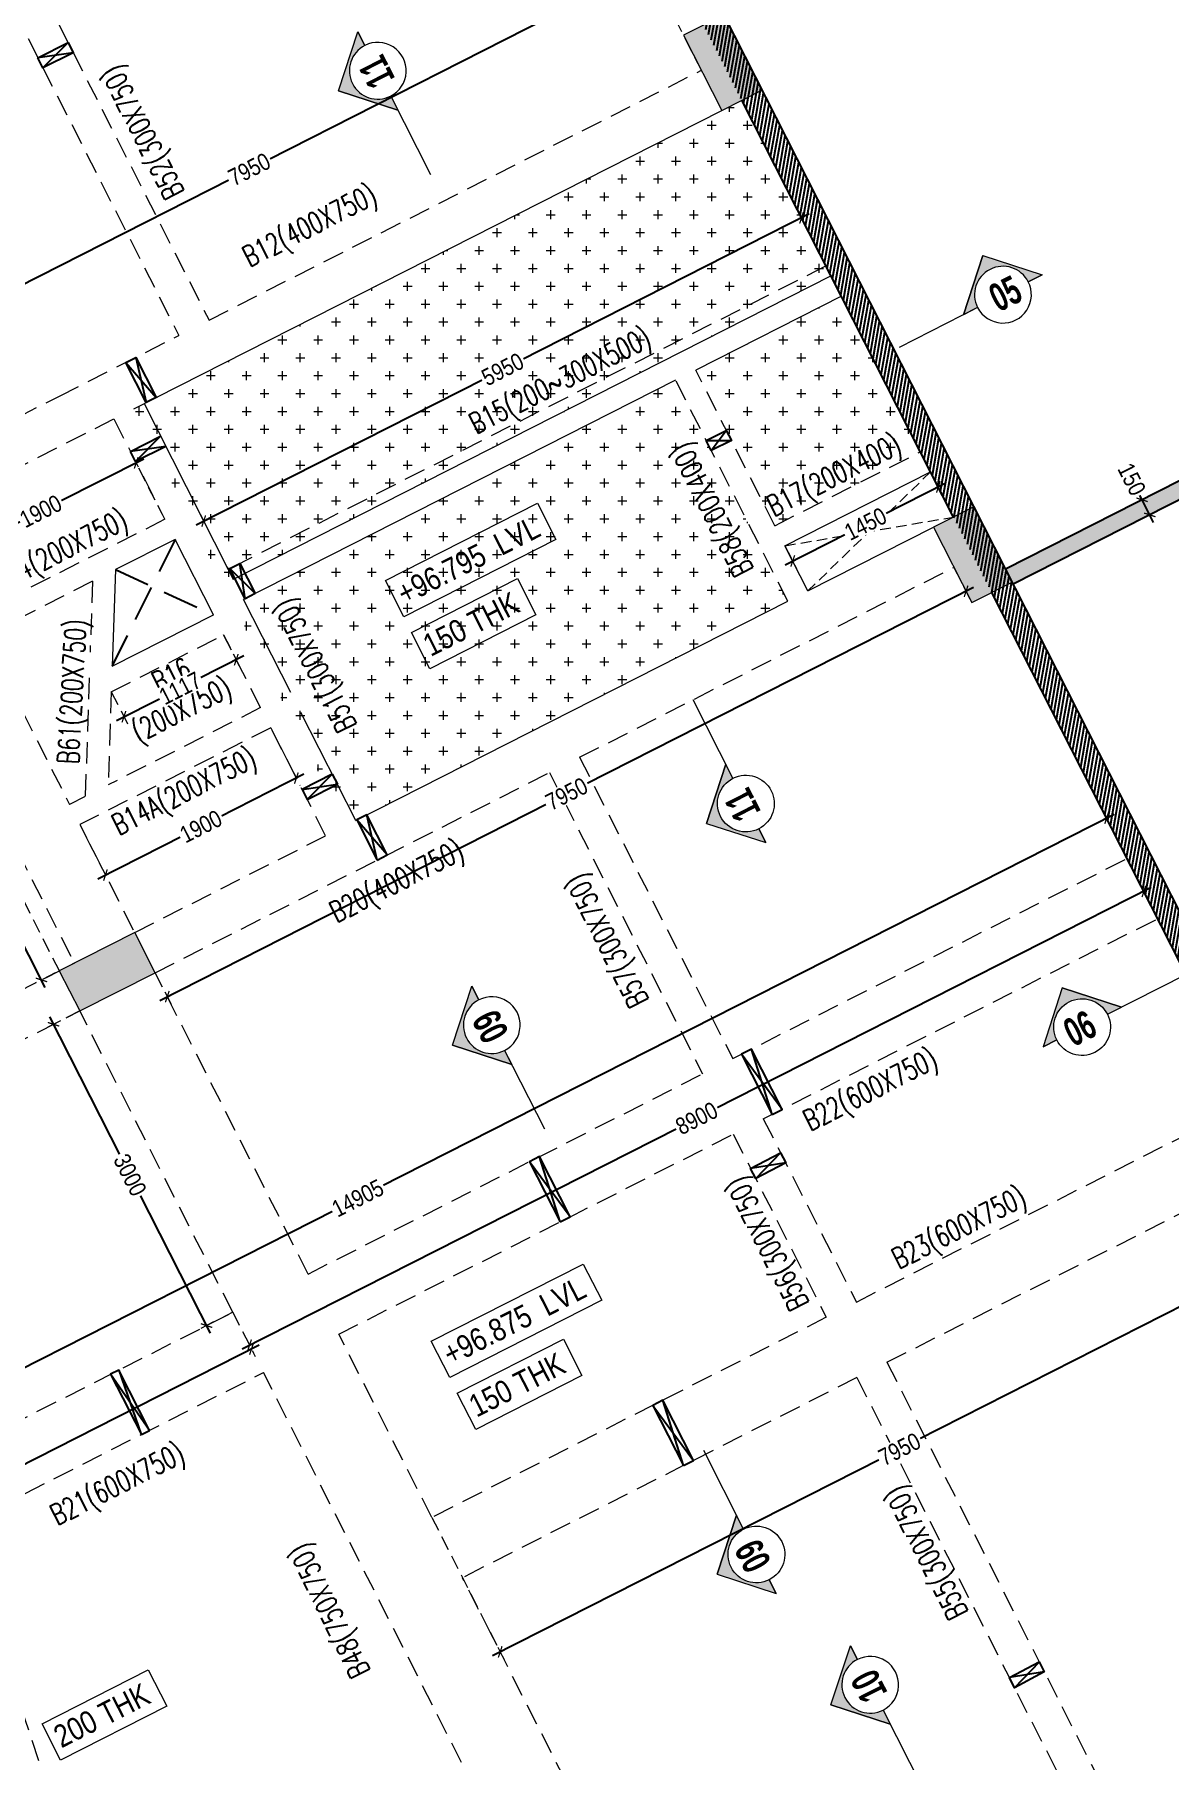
# Model space of a CAD drawing. Header units: millimetres. Extents: x 389 to 31304, y 212 to 40670.
# Drawn here: x 14844 to 24915, y 9206 to 24531 of the extents above; entities that cross this region are included whole.
import ezdxf

# ---------------------------------------------------------------- set-up
doc = ezdxf.new("R2010")
doc.units = ezdxf.units.MM
doc.linetypes.add('CONTINOUS', pattern=[0])
doc.linetypes.add('HIDDEN', pattern=[9.525, 6.35, -3.175])
for name, color, linetype, lineweight in [('Elevation-1', 41, 'Continuous', 20), ('G-ANNO-SYMB', 111, 'Continuous', 9), ('PL-CUT OUT', 1, 'Continuous', 25), ('S - SLAB TXT', 2, 'Continuous', 13), ('S-BALCONY HATCH', 55, 'Continuous', 5), ('S-BEAM-IDEN', 2, 'Continuous', 9), ('S-COL HATCH', 8, 'Continuous', 0), ('S-COLUMN', 6, 'Continuous', 9), ('slab thk box', 8, 'Continuous', 15), ('STR-BEAM', 2, 'CONTINOUS', 18), ('STR-CUTOUT', 1, 'Continuous', 13)]:
    doc.layers.add(name, color=color, linetype=linetype, lineweight=lineweight)
for name, color, linetype in [('FF-SLEEVE', 1, 'Continuous'), ('Hatch', 8, 'Continuous'), ('S- Structural', 5, 'Continuous'), ('Staircase', 14, 'Continuous'), ('STR-RC WALL', 4, 'Continuous')]:
    doc.layers.add(name, color=color, linetype=linetype)
doc.styles.add('Dim.s & Anno.(Misc.)', font='ARIALN.TTF')
doc.styles.add('ROMANS', font='simplex.shx', dxfattribs={"width": 0.75})
doc.styles.add('S - GRID TXT', font='ARIALN.TTF')
doc.styles.add('Swis721 LtCn BT_B', font='', dxfattribs={"width": 0.9, "height": 250})
doc.styles.get('Swis721 LtCn BT_B').set_extended_font_data('Swis721 LtCn BT', bold=True)
doc.dimstyles.new('A-GFC-75', dxfattribs={"dimtxt": 150, "dimasz": 75, "dimexe": 75, "dimexo": 0, "dimgap": 0, "dimtad": 0, "dimdec": 0, "dimzin": 1, "dimdsep": 46, "dimtxsty": 'Dim.s & Anno.(Misc.)', "dimblk": 'ARCHTICK', "dimcen": 0, "dimdle": 75, "dimclrd": 8, "dimclre": 8, "dimclrt": 6, "dimazin": 2, "dimtfac": 1, "dimtdec": 0, "dimtmove": 0, "dimatfit": 3, "dimfxl": 1, "dimtfill": 1, "dimtolj": 1, "dimlwd": -1, "dimlwe": 9, "dimarcsym": 0})
pattern_1 = [(0, (-25068036.55, -12446087.75), (158.75, 158.75), [79.375, -238.125]), (90, (-25067996.86, -12446127.44), (-158.75, 158.75), [79.375, -238.125])]

# ---------------------------------------------------------------- blocks, each defined once
blk = doc.blocks.new('A$C7186b494')
at = {"layer": 'S- Structural', "linetype": 'Continuous', "ltscale": 150}
h = blk.add_hatch(dxfattribs=at)
h.set_pattern_fill('ANSI31', color=9, scale=10, angle=35)
h.set_pattern_definition([(80, (-25047300.57, -12424795.03), (-31.267646158, 5.51332964), [])])
h.paths.add_polyline_path([(5146, 35269), (5055, 35448, 0.414214), (3738, 31415), (3759, 31374), (3937, 31465), (3917, 31505, -0.414214)])
h.paths.add_polyline_path([(6358, 35885), (6268, 36063), (5724, 35787), (5814, 35609)])
h.paths.add_polyline_path([(9513, 37711), (8969, 37435), (9060, 37257), (9604, 37533)])
h.paths.add_polyline_path([(10363, 37694), (10185, 37604), (10899, 36197), (11077, 36287)])
h.paths.add_polyline_path([(12449, 33586), (12271, 33495), (12906, 32244), (13085, 32334)])
h.paths.add_polyline_path([(13424, 31665), (13246, 31575), (14112, 29869), (14290, 29959)])
h.paths.add_polyline_path([(15662, 27258), (15484, 27167), (25428, 7582), (24984, 7503), (25019, 7306), (25728, 7433)])
h.paths.add_polyline_path([(7879, 12101), (6047, 15710), (5961, 15438), (7701, 12010, -0.374815), (7524, 11309), (3552, 8555, 0.032181), (3186, 8235), (3331, 8097, -0.031442), (3670, 8394), (7638, 11145, 0.374815)])
h.paths.add_polyline_path([(2392, 6472), (2198, 6520, 0.148898), (2280, 4317), (2469, 4382, -0.149142)])
h.paths.add_polyline_path([(2790, 3698), (2619, 3594, 0.202257), (5000, 1868), (5045, 2063, -0.202257)])
h.paths.add_polyline_path([(8819, 3201, -0.013348), (9001, 3406), (9070, 3563), (8900, 3664, -0.263826), (5796, 1971), (5793, 1771, 0.233174)])
h.paths.add_polyline_path([(4415, 18923), (4207, 18892), (5780, 15795), (6047, 15710)])
h.paths.add_polyline_path([(3562, 26657), (5622, 27704), (5532, 27883), (3350, 26774), (3773, 22184), (3874, 22002), (3794, 21957), (3995, 19771), (4193, 19800)])
h.paths.add_polyline_path([(4277, 30796), (4098, 30706), (5283, 28373), (5461, 28463)])
at = {"layer": 'S-COL HATCH'}
h = blk.add_hatch(color=256, dxfattribs=at)
h.dxf.hatch_style = 1
h.paths.add_polyline_path([(17952, 21865), (18308, 22046), (17969, 22715), (17612, 22533)])
h = blk.add_hatch(color=256, dxfattribs=at)
h.dxf.hatch_style = 1
h.paths.add_polyline_path([(20170, 17496), (20527, 17677), (20187, 18345), (19831, 18164)])
h = blk.add_hatch(color=256, dxfattribs=at)
h.dxf.hatch_style = 1
h.paths.add_polyline_path([(12923, 14209), (12742, 14565), (12073, 14226), (12254, 13869)])
at = {"layer": 'S-COLUMN'}
for points in [[(17952, 21865), (18308, 22046), (17969, 22715), (17612, 22533)], [(20170, 17496), (20527, 17677), (20187, 18345), (19831, 18164)], [(12923, 14209), (12742, 14565), (12073, 14226), (12254, 13869)]]:
    blk.add_lwpolyline(points, close=True, dxfattribs=at)
at = {"layer": 'STR-RC WALL', "linetype": 'Continuous'}
for points in [[(15662, 27258), (25539, 7805)], [(20009, 18255), (18130, 21955)], [(22646, 13062), (20349, 17586)]]:
    blk.add_lwpolyline(points, dxfattribs=at)
blk = doc.blocks.new('A$Ce47450c8')
at = {"layer": 'G-ANNO-SYMB', "extrusion": (0, 0, -1)}
h = blk.add_hatch(color=9, dxfattribs=at)
edge = h.paths.add_edge_path(flags=0)
edge.add_line((-137, 252), (0, 252))
edge.add_line((0, 252), (-390, 643))
edge.add_line((-390, 643), (-781, 252))
edge.add_line((-781, 252), (-642, 252))
edge.add_arc((-389, 252), 252, 0, 180, ccw=False)
for p, q in [((390, 643), (0, 252)), ((390, 643), (781, 252)), ((137, 252), (0, 252)), ((642, 252), (781, 252))]:
    blk.add_line(p, q, dxfattribs=at)
at = {"layer": 'G-ANNO-SYMB', "color": 1, "extrusion": (0, 0, -1)}
for p, q in [((390, 643), (0, 252)), ((781, 252), (390, 643)), ((0, 252), (137, 252))]:
    blk.add_line(p, q, dxfattribs=at)
at = {"layer": 'G-ANNO-SYMB', "color": 2, "extrusion": (0, 0, -1)}
blk.add_line((642, 252), (1423, 252), dxfattribs=at)
at = {"layer": 'G-ANNO-SYMB', "color": 5, "extrusion": (0, 0, -1)}
blk.add_line((642, 252), (781, 252), dxfattribs=at)
at = {"layer": 'G-ANNO-SYMB', "extrusion": (0, 0, -1)}
blk.add_arc((-389, 252), 252, 0, 180, dxfattribs=at)
at = {"layer": 'G-ANNO-SYMB', "color": 2, "extrusion": (0, 0, -1)}
for start, end in [(0, 180), (180, 0)]:
    blk.add_arc((-389, 252), 252, start, end, dxfattribs=at)
blk = doc.blocks.new('_ArchTick')
at = {"color": 0, "linetype": 'ByBlock', "const_width": 0.15}
blk.add_lwpolyline([(-0.5, -0.5), (0.5, 0.5)], dxfattribs=at)
blk = doc.blocks.new('*D96')
at = {"layer": 'S- Structural', "color": 8, "linetype": 'HIDDEN', "lineweight": 9, "ltscale": 20, "transparency": 16777216}
for p, q in [((24753, 20440), (24606, 20366)), ((24821, 20307), (24673, 20232))]:
    blk.add_line(p, q, dxfattribs=at)
at = {"layer": 'S- Structural', "color": 8, "ltscale": 20, "transparency": 16777216}
for p, q in [((24672, 20400), (24638, 20467)), ((24774, 20199), (24672, 20400))]:
    blk.add_line(p, q, dxfattribs=at)
at = {"layer": 'S- Structural', "color": 8, "ltscale": 20, "transparency": 16777216, "xscale": 75, "yscale": 75, "zscale": 75}
for p, rotation in [((24672, 20400), 116.9190529759472), ((24740, 20266), 296.9190529759472)]:
    blk.add_blockref('_ArchTick', p, dxfattribs=dict(at, rotation=rotation))
at = {"layer": 'S- Structural', "color": 6, "ltscale": 20, "transparency": 16777216, "insert": (24580, 20582), "char_height": 150, "attachment_point": 5, "rotation": 296.9191, "style": 'Dim.s & Anno.(Misc.)', "bg_fill": 3, "box_fill_scale": 1.1, "bg_fill_color": 9, "bg_fill_true_color": 13158600, "bg_fill_transparency": 0}
blk.add_mtext('\\A1;150', dxfattribs=at)
blk = doc.blocks.new('New_sprinkler pipes')
at = {"layer": 'PL-CUT OUT', "color": 1}
for p, q in [((9515, 12935), (9292, 12711)), ((9560, 12845), (9247, 12800)), ((10115, 10140), (10207, 9738)), ((10026, 10094), (10296, 9783)), ((10068, 9305), (10336, 9439)), ((10381, 9350), (10068, 9305)), ((10336, 9439), (10114, 9216)), ((10382, 9350), (10114, 9216)), ((15177, 9403), (15402, 9403)), ((15223, 9313), (15356, 9492)), ((10114, 9216), (10068, 9305)), ((11086, 7997), (11040, 8310)), ((11175, 8042), (10951, 8265)), ((11859, 6439), (11592, 6304)), ((11859, 6440), (11637, 6215)), ((11859, 6439), (11905, 6350)), ((11592, 6304), (11905, 6350)), ((11592, 6304), (11637, 6215)), ((11637, 6215), (11905, 6350)), ((12347, 5722), (12077, 6033)), ((12258, 5677), (12167, 6078)), ((15762, 3418), (15579, 3998)), ((15851, 3463), (15490, 3953)), ((15838, 3077), (15617, 2850)), ((13971, 2508), (13610, 2998)), ((13882, 2463), (13699, 3043)), ((15883, 2988), (15572, 2939)), ((10236, 612), (9892, 1111)), ((9964, 1147), (10164, 576)), ((14705, 835), (15066, 346)), ((14977, 300), (14794, 881)), ((18178, -1531), (17868, -1582)), ((18133, -1444), (17914, -1673))]:
    blk.add_line(p, q, dxfattribs=at)
for points in [[(9515, 12935), (9560, 12845), (9292, 12711), (9247, 12800)], [(10026, 10094), (10115, 10140), (10296, 9783), (10207, 9738)], [(15223, 9313), (15177, 9403), (15356, 9492), (15402, 9403)], [(11175, 8042), (11086, 7997), (10951, 8265), (11040, 8310)], [(12258, 5677), (12347, 5722), (12167, 6078), (12077, 6033)], [(15762, 3418), (15851, 3463), (15579, 3998), (15490, 3953)], [(15838, 3077), (15883, 2988), (15617, 2850), (15572, 2939)], [(13882, 2463), (13971, 2508), (13699, 3044), (13610, 2998)], [(10236, 612), (9964, 1147), (9892, 1111), (10165, 576)], [(14977, 300), (15066, 346), (14794, 881), (14705, 835)], [(18132, -1442), (18178, -1531), (17914, -1673), (17868, -1582)]]:
    blk.add_lwpolyline(points, close=True, dxfattribs=at)
blk = doc.blocks.new('*D68')
at = {"layer": 'S- Structural', "color": 8, "linetype": 'HIDDEN', "lineweight": 9, "ltscale": 20, "transparency": 16777216}
for p, q in [((15245, 15861), (14945, 15709)), ((16603, 13186), (16304, 13034))]:
    blk.add_line(p, q, dxfattribs=at)
at = {"layer": 'S- Structural', "color": 8, "ltscale": 20, "transparency": 16777216}
for p, q in [((14978, 15810), (15608, 14569)), ((16404, 13001), (15774, 14242))]:
    blk.add_line(p, q, dxfattribs=at)
at = {"layer": 'S- Structural', "color": 8, "ltscale": 20, "transparency": 16777216, "xscale": 75, "yscale": 75, "zscale": 75}
for p, rotation in [((15012, 15743), 116.9200360842244), ((16370, 13068), 296.9200360842244)]:
    blk.add_blockref('_ArchTick', p, dxfattribs=dict(at, rotation=rotation))
at = {"layer": 'S- Structural', "color": 6, "ltscale": 20, "transparency": 16777216, "insert": (15691, 14405), "char_height": 150, "attachment_point": 5, "rotation": 296.92, "style": 'Dim.s & Anno.(Misc.)', "bg_fill": 3, "box_fill_scale": 1.1, "bg_fill_color": 9, "bg_fill_true_color": 13158600, "bg_fill_transparency": 0}
blk.add_mtext('\\A1;3000', dxfattribs=at)
blk = doc.blocks.new('*D69')
at = {"layer": 'S- Structural', "color": 8, "linetype": 'HIDDEN', "lineweight": 9, "ltscale": 20, "transparency": 16777216}
for p, q in [((13527, 19575), (13168, 19393)), ((15198, 16286), (14838, 16103))]:
    blk.add_line(p, q, dxfattribs=at)
at = {"layer": 'S- Structural', "color": 8, "ltscale": 20, "transparency": 16777216}
for p, q in [((13201, 19494), (13987, 17946)), ((14939, 16070), (14153, 17618))]:
    blk.add_line(p, q, dxfattribs=at)
at = {"layer": 'S- Structural', "color": 8, "ltscale": 20, "transparency": 16777216, "xscale": 75, "yscale": 75, "zscale": 75}
for p, rotation in [((13235, 19427), 116.9190531347281), ((14905, 16137), 296.9190531347281)]:
    blk.add_blockref('_ArchTick', p, dxfattribs=dict(at, rotation=rotation))
at = {"layer": 'S- Structural', "color": 6, "ltscale": 20, "transparency": 16777216, "insert": (14070, 17782), "char_height": 150, "attachment_point": 5, "rotation": 296.9191, "style": 'Dim.s & Anno.(Misc.)', "bg_fill": 3, "box_fill_scale": 1.1, "bg_fill_color": 9, "bg_fill_true_color": 13158600, "bg_fill_transparency": 0}
blk.add_mtext('\\A1;3689', dxfattribs=at)
blk = doc.blocks.new('*D102')
at = {"layer": 'S- Structural', "color": 8, "linetype": 'HIDDEN', "lineweight": 9, "ltscale": 20, "transparency": 16777216}
for p, q in [((19149, 27388), (19371, 26952)), ((12063, 23785), (12284, 23349))]:
    blk.add_line(p, q, dxfattribs=at)
at = {"layer": 'S- Structural', "color": 8, "ltscale": 20, "transparency": 16777216}
for p, q in [((19404, 27053), (15957, 25300)), ((12184, 23382), (15631, 25135))]:
    blk.add_line(p, q, dxfattribs=at)
at = {"layer": 'S- Structural', "color": 8, "ltscale": 20, "transparency": 16777216, "xscale": 75, "yscale": 75, "zscale": 75}
for p, rotation in [((19337, 27019), 26.94714754259889), ((12250, 23416), 206.9471475425989)]:
    blk.add_blockref('_ArchTick', p, dxfattribs=dict(at, rotation=rotation))
at = {"layer": 'S- Structural', "color": 6, "ltscale": 20, "transparency": 16777216, "insert": (15794, 25217), "char_height": 150, "attachment_point": 5, "rotation": 26.9471, "style": 'Dim.s & Anno.(Misc.)', "bg_fill": 3, "box_fill_scale": 1.1, "bg_fill_color": 9, "bg_fill_true_color": 13158600, "bg_fill_transparency": 0}
blk.add_mtext('\\A1;7950', dxfattribs=at)
blk = doc.blocks.new('*D104')
at = {"layer": 'S- Structural', "color": 8, "ltscale": 20, "transparency": 16777216}
for p, q in [((20361, 25168), (16913, 23417)), ((13139, 21501), (16587, 23251))]:
    blk.add_line(p, q, dxfattribs=at)
at = {"layer": 'S- Structural', "color": 8, "linetype": 'HIDDEN', "lineweight": 9, "ltscale": 20, "transparency": 16777216}
for p, q in [((20761, 24214), (20260, 25201)), ((13673, 20614), (13172, 21602))]:
    blk.add_line(p, q, dxfattribs=at)
at = {"layer": 'S- Structural', "color": 8, "ltscale": 20, "transparency": 16777216, "xscale": 75, "yscale": 75, "zscale": 75}
for p, rotation in [((20294, 25134), 26.91905313522144), ((13206, 21535), 206.9190531352214)]:
    blk.add_blockref('_ArchTick', p, dxfattribs=dict(at, rotation=rotation))
at = {"layer": 'S- Structural', "color": 6, "ltscale": 20, "transparency": 16777216, "insert": (16750, 23334), "char_height": 150, "attachment_point": 5, "rotation": 26.9191, "style": 'Dim.s & Anno.(Misc.)', "bg_fill": 3, "box_fill_scale": 1.1, "bg_fill_color": 9, "bg_fill_true_color": 13158600, "bg_fill_transparency": 0}
blk.add_mtext('\\A1;7950', dxfattribs=at)
blk = doc.blocks.new('*D106')
at = {"layer": 'S- Structural', "color": 8, "ltscale": 20, "transparency": 16777216}
for p, q in [((15813, 20762), (15057, 20379)), ((13985, 19834), (14740, 20218))]:
    blk.add_line(p, q, dxfattribs=at)
at = {"layer": 'S- Structural', "color": 8, "linetype": 'HIDDEN', "lineweight": 9, "ltscale": 20, "transparency": 16777216}
for p, q in [((16000, 20227), (15712, 20795)), ((14306, 19367), (14018, 19935))]:
    blk.add_line(p, q, dxfattribs=at)
at = {"layer": 'S- Structural', "color": 8, "ltscale": 20, "transparency": 16777216, "xscale": 75, "yscale": 75, "zscale": 75}
for p, rotation in [((15746, 20728), 26.91762472347431), ((14052, 19868), 206.9176247234743)]:
    blk.add_blockref('_ArchTick', p, dxfattribs=dict(at, rotation=rotation))
at = {"layer": 'S- Structural', "color": 6, "ltscale": 20, "transparency": 16777216, "insert": (14899, 20298), "char_height": 150, "attachment_point": 5, "rotation": 26.9176, "style": 'Dim.s & Anno.(Misc.)', "bg_fill": 3, "box_fill_scale": 1.1, "bg_fill_color": 9, "bg_fill_true_color": 13158600, "bg_fill_transparency": 0}
blk.add_mtext('\\A1;1900', dxfattribs=at)
blk = doc.blocks.new('*D107')
at = {"layer": 'S- Structural', "color": 8, "linetype": 'HIDDEN', "lineweight": 9, "ltscale": 20, "transparency": 16777216}
for p, q in [((16940, 18376), (17201, 17862)), ((15246, 17516), (15507, 17002))]:
    blk.add_line(p, q, dxfattribs=at)
at = {"layer": 'S- Structural', "color": 8, "ltscale": 20, "transparency": 16777216}
for p, q in [((17234, 17963), (16479, 17579)), ((15406, 17034), (16162, 17418))]:
    blk.add_line(p, q, dxfattribs=at)
at = {"layer": 'S- Structural', "color": 8, "ltscale": 20, "transparency": 16777216, "xscale": 75, "yscale": 75, "zscale": 75}
for p, rotation in [((17167, 17929), 26.91905313496532), ((15473, 17068), 206.9190531349653)]:
    blk.add_blockref('_ArchTick', p, dxfattribs=dict(at, rotation=rotation))
at = {"layer": 'S- Structural', "color": 6, "ltscale": 20, "transparency": 16777216, "insert": (16320, 17499), "char_height": 150, "attachment_point": 5, "rotation": 26.9191, "style": 'Dim.s & Anno.(Misc.)', "bg_fill": 3, "box_fill_scale": 1.1, "bg_fill_color": 9, "bg_fill_true_color": 13158600, "bg_fill_transparency": 0}
blk.add_mtext('\\A1;1900', dxfattribs=at)
blk = doc.blocks.new('*D108')
at = {"layer": 'S- Structural', "color": 8, "ltscale": 20, "transparency": 16777216}
for p, q in [((21717, 22938), (19161, 21641)), ((16278, 20177), (18834, 21475))]:
    blk.add_line(p, q, dxfattribs=at)
at = {"layer": 'S- Structural', "color": 8, "linetype": 'HIDDEN', "lineweight": 9, "ltscale": 20, "transparency": 16777216}
for p, q in [((21913, 22387), (21616, 22971)), ((16608, 19693), (16311, 20278))]:
    blk.add_line(p, q, dxfattribs=at)
at = {"layer": 'S- Structural', "color": 8, "ltscale": 20, "transparency": 16777216, "xscale": 75, "yscale": 75, "zscale": 75}
for p, rotation in [((21650, 22904), 26.91905313516148), ((16345, 20211), 206.9190531351615)]:
    blk.add_blockref('_ArchTick', p, dxfattribs=dict(at, rotation=rotation))
at = {"layer": 'S- Structural', "color": 6, "ltscale": 20, "transparency": 16777216, "insert": (18998, 21558), "char_height": 150, "attachment_point": 5, "rotation": 26.9191, "style": 'Dim.s & Anno.(Misc.)', "bg_fill": 3, "box_fill_scale": 1.1, "bg_fill_color": 9, "bg_fill_true_color": 13158600, "bg_fill_transparency": 0}
blk.add_mtext('\\A1;5950', dxfattribs=at)
blk = doc.blocks.new('*D109')
at = {"layer": 'S- Structural', "color": 8, "linetype": 'HIDDEN', "lineweight": 9, "ltscale": 20, "transparency": 16777216}
for p, q in [((16521, 19201), (16668, 18913)), ((15525, 18695), (15671, 18407))]:
    blk.add_line(p, q, dxfattribs=at)
at = {"layer": 'S- Structural', "color": 8, "ltscale": 20, "transparency": 16777216}
for p, q in [((16701, 19014), (16294, 18807)), ((15571, 18440), (15977, 18646))]:
    blk.add_line(p, q, dxfattribs=at)
at = {"layer": 'S- Structural', "color": 8, "ltscale": 20, "transparency": 16777216, "xscale": 75, "yscale": 75, "zscale": 75}
for p, rotation in [((16634, 18980), 26.91905313478043), ((15637, 18474), 206.9190531347804)]:
    blk.add_blockref('_ArchTick', p, dxfattribs=dict(at, rotation=rotation))
at = {"layer": 'S- Structural', "color": 6, "ltscale": 20, "transparency": 16777216, "insert": (16136, 18727), "char_height": 150, "attachment_point": 5, "rotation": 26.9191, "style": 'Dim.s & Anno.(Misc.)', "bg_fill": 3, "box_fill_scale": 1.1, "bg_fill_color": 9, "bg_fill_true_color": 13158600, "bg_fill_transparency": 0}
blk.add_mtext('\\A1;1117', dxfattribs=at)
blk = doc.blocks.new('*D110')
at = {"layer": 'S- Structural', "color": 8, "ltscale": 20, "transparency": 16777216}
for p, q in [((22931, 20548), (22376, 20266)), ((21505, 19823), (22059, 20105))]:
    blk.add_line(p, q, dxfattribs=at)
at = {"layer": 'S- Structural', "color": 8, "linetype": 'HIDDEN', "lineweight": 9, "ltscale": 20, "transparency": 16777216}
for p, q in [((22796, 20648), (22898, 20447)), ((21503, 19992), (21605, 19790))]:
    blk.add_line(p, q, dxfattribs=at)
at = {"layer": 'S- Structural', "color": 8, "ltscale": 20, "transparency": 16777216, "xscale": 75, "yscale": 75, "zscale": 75}
for p, rotation in [((22864, 20514), 26.91905313445168), ((21572, 19857), 206.9190531344517)]:
    blk.add_blockref('_ArchTick', p, dxfattribs=dict(at, rotation=rotation))
at = {"layer": 'S- Structural', "color": 6, "ltscale": 20, "transparency": 16777216, "insert": (22218, 20185), "char_height": 150, "attachment_point": 5, "rotation": 26.9191, "style": 'Dim.s & Anno.(Misc.)', "bg_fill": 3, "box_fill_scale": 1.1, "bg_fill_color": 9, "bg_fill_true_color": 13158600, "bg_fill_transparency": 0}
blk.add_mtext('\\A1;1450', dxfattribs=at)
blk = doc.blocks.new('*D112')
at = {"layer": 'S- Structural', "color": 8, "ltscale": 20, "transparency": 16777216}
for p, q in [((14742, 17018), (13888, 16584)), ((12704, 15983), (13558, 16416))]:
    blk.add_line(p, q, dxfattribs=at)
at = {"layer": 'S- Structural', "color": 8, "linetype": 'HIDDEN', "lineweight": 9, "ltscale": 20, "transparency": 16777216}
for p, q in [((15064, 16218), (14641, 17050)), ((13160, 15251), (12737, 16083))]:
    blk.add_line(p, q, dxfattribs=at)
at = {"layer": 'S- Structural', "color": 8, "ltscale": 20, "transparency": 16777216, "xscale": 75, "yscale": 75, "zscale": 75}
for p, rotation in [((14675, 16984), 26.92003592111874), ((12771, 16017), 206.9200359211188)]:
    blk.add_blockref('_ArchTick', p, dxfattribs=dict(at, rotation=rotation))
at = {"layer": 'S- Structural', "color": 6, "ltscale": 20, "transparency": 16777216, "insert": (13723, 16500), "char_height": 150, "attachment_point": 5, "rotation": 26.92, "style": 'Dim.s & Anno.(Misc.)', "bg_fill": 3, "box_fill_scale": 1.1, "bg_fill_color": 9, "bg_fill_true_color": 13158600, "bg_fill_transparency": 0}
blk.add_mtext('\\A1;2136', dxfattribs=at)
blk = doc.blocks.new('*D81')
at = {"layer": 'S- Structural', "color": 8, "linetype": 'HIDDEN', "lineweight": 9, "ltscale": 20, "transparency": 16777216}
for p, q in [((23002, 19800), (23144, 19521)), ((15914, 16201), (16056, 15922))]:
    blk.add_line(p, q, dxfattribs=at)
at = {"layer": 'S- Structural', "color": 8, "ltscale": 20, "transparency": 16777216}
for p, q in [((23177, 19622), (19729, 17871)), ((15955, 15955), (19403, 17705))]:
    blk.add_line(p, q, dxfattribs=at)
at = {"layer": 'S- Structural', "color": 8, "ltscale": 20, "transparency": 16777216, "xscale": 75, "yscale": 75, "zscale": 75}
for p, rotation in [((23110, 19588), 26.91905313510191), ((16022, 15989), 206.9190531351019)]:
    blk.add_blockref('_ArchTick', p, dxfattribs=dict(at, rotation=rotation))
at = {"layer": 'S- Structural', "color": 6, "ltscale": 20, "transparency": 16777216, "insert": (19566, 17788), "char_height": 150, "attachment_point": 5, "rotation": 26.9191, "style": 'Dim.s & Anno.(Misc.)', "bg_fill": 3, "box_fill_scale": 1.1, "bg_fill_color": 9, "bg_fill_true_color": 13158600, "bg_fill_transparency": 0}
blk.add_mtext('\\A1;7950', dxfattribs=at)
blk = doc.blocks.new('*D83')
at = {"layer": 'S- Structural', "color": 8, "linetype": 'HIDDEN', "lineweight": 9, "ltscale": 20, "transparency": 16777216}
for p, q in [((24539, 17215), (24323, 17640)), ((11249, 10467), (11033, 10892))]:
    blk.add_line(p, q, dxfattribs=at)
at = {"layer": 'S- Structural', "color": 8, "ltscale": 20, "transparency": 16777216}
for p, q in [((24424, 17607), (17914, 14301)), ((11000, 10791), (17511, 14097))]:
    blk.add_line(p, q, dxfattribs=at)
at = {"layer": 'S- Structural', "color": 8, "ltscale": 20, "transparency": 16777216, "xscale": 75, "yscale": 75, "zscale": 75}
for p, rotation in [((24357, 17573), 26.91905313512743), ((11067, 10825), 206.9190531351274)]:
    blk.add_blockref('_ArchTick', p, dxfattribs=dict(at, rotation=rotation))
at = {"layer": 'S- Structural', "color": 6, "ltscale": 20, "transparency": 16777216, "insert": (17712, 14199), "char_height": 150, "attachment_point": 5, "rotation": 26.9191, "style": 'Dim.s & Anno.(Misc.)', "bg_fill": 3, "box_fill_scale": 1.1, "bg_fill_color": 9, "bg_fill_true_color": 13158600, "bg_fill_transparency": 0}
blk.add_mtext('\\A1;14905', dxfattribs=at)
blk = doc.blocks.new('*D84')
at = {"layer": 'S- Structural', "color": 8, "linetype": 'HIDDEN', "lineweight": 9, "ltscale": 20, "transparency": 16777216}
for p, q in [((16603, 13186), (16803, 12793)), ((11250, 10467), (11449, 10074))]:
    blk.add_line(p, q, dxfattribs=at)
at = {"layer": 'S- Structural', "color": 8, "ltscale": 20, "transparency": 16777216}
for p, q in [((16836, 12894), (14257, 11584)), ((11349, 10107), (13928, 11417))]:
    blk.add_line(p, q, dxfattribs=at)
at = {"layer": 'S- Structural', "color": 8, "ltscale": 20, "transparency": 16777216, "xscale": 75, "yscale": 75, "zscale": 75}
for p, rotation in [((16769, 12860), 26.93073907513286), ((11416, 10141), 206.9307390751329)]:
    blk.add_blockref('_ArchTick', p, dxfattribs=dict(at, rotation=rotation))
at = {"layer": 'S- Structural', "color": 6, "ltscale": 20, "transparency": 16777216, "insert": (14092, 11500), "char_height": 150, "attachment_point": 5, "rotation": 26.9307, "style": 'Dim.s & Anno.(Misc.)', "bg_fill": 3, "box_fill_scale": 1.1, "bg_fill_color": 9, "bg_fill_true_color": 13158600, "bg_fill_transparency": 0}
blk.add_mtext('\\A1;6005', dxfattribs=at)
blk = doc.blocks.new('*D67')
at = {"layer": 'S- Structural', "color": 8, "linetype": 'HIDDEN', "lineweight": 9, "ltscale": 20, "transparency": 16777216}
for p, q in [((24539, 17215), (24722, 16856)), ((16603, 13186), (16786, 12827))]:
    blk.add_line(p, q, dxfattribs=at)
at = {"layer": 'S- Structural', "color": 8, "ltscale": 20, "transparency": 16777216}
for p, q in [((24754, 16957), (20883, 14991)), ((16685, 12860), (20556, 14825))]:
    blk.add_line(p, q, dxfattribs=at)
at = {"layer": 'S- Structural', "color": 8, "ltscale": 20, "transparency": 16777216, "xscale": 75, "yscale": 75, "zscale": 75}
for p, rotation in [((24688, 16923), 26.91905316182423), ((16752, 12894), 206.9190531618242)]:
    blk.add_blockref('_ArchTick', p, dxfattribs=dict(at, rotation=rotation))
at = {"layer": 'S- Structural', "color": 6, "ltscale": 20, "transparency": 16777216, "insert": (20720, 14908), "char_height": 150, "attachment_point": 5, "rotation": 26.9191, "style": 'Dim.s & Anno.(Misc.)', "bg_fill": 3, "box_fill_scale": 1.1, "bg_fill_color": 9, "bg_fill_true_color": 13158600, "bg_fill_transparency": 0}
blk.add_mtext('\\A1;8900', dxfattribs=at)
blk = doc.blocks.new('*D85')
at = {"layer": 'S- Structural', "color": 8, "linetype": 'HIDDEN', "lineweight": 9, "ltscale": 20, "transparency": 16777216}
for p, q in [((25458, 14963), (26098, 13703)), ((18370, 11364), (19010, 10104))]:
    blk.add_line(p, q, dxfattribs=at)
at = {"layer": 'S- Structural', "color": 8, "ltscale": 20, "transparency": 16777216}
for p, q in [((26131, 13804), (22683, 12053)), ((18909, 10137), (22357, 11887))]:
    blk.add_line(p, q, dxfattribs=at)
at = {"layer": 'S- Structural', "color": 8, "ltscale": 20, "transparency": 16777216, "xscale": 75, "yscale": 75, "zscale": 75}
for p, rotation in [((26064, 13770), 26.91905313759991), ((18976, 10171), 206.9190531375999)]:
    blk.add_blockref('_ArchTick', p, dxfattribs=dict(at, rotation=rotation))
at = {"layer": 'S- Structural', "color": 6, "ltscale": 20, "transparency": 16777216, "insert": (22520, 11970), "char_height": 150, "attachment_point": 5, "rotation": 26.9191, "style": 'Dim.s & Anno.(Misc.)', "bg_fill": 3, "box_fill_scale": 1.1, "bg_fill_color": 9, "bg_fill_true_color": 13158600, "bg_fill_transparency": 0}
blk.add_mtext('\\A1;7950', dxfattribs=at)
blk = doc.blocks.new('*D88')
at = {"layer": 'S- Structural', "color": 8, "linetype": 'HIDDEN', "lineweight": 9, "ltscale": 20, "transparency": 16777216}
for p, q in [((28010, 9298), (28120, 8688)), ((24614, 8687), (24723, 8077))]:
    blk.add_line(p, q, dxfattribs=at)
at = {"layer": 'S- Structural', "color": 8, "ltscale": 20, "transparency": 16777216}
for p, q in [((28180, 8775), (26577, 8486)), ((24636, 8137), (26239, 8425))]:
    blk.add_line(p, q, dxfattribs=at)
at = {"layer": 'S- Structural', "color": 8, "ltscale": 20, "transparency": 16777216, "xscale": 75, "yscale": 75, "zscale": 75}
for p, rotation in [((28106, 8761), 10.19641359976232), ((24710, 8150), 190.1964135997623)]:
    blk.add_blockref('_ArchTick', p, dxfattribs=dict(at, rotation=rotation))
at = {"layer": 'S- Structural', "color": 6, "ltscale": 20, "transparency": 16777216, "insert": (26408, 8456), "char_height": 150, "attachment_point": 5, "rotation": 10.1964, "style": 'Dim.s & Anno.(Misc.)', "bg_fill": 3, "box_fill_scale": 1.1, "bg_fill_color": 9, "bg_fill_true_color": 13158600, "bg_fill_transparency": 0}
blk.add_mtext('\\A1;3451', dxfattribs=at)

msp = doc.modelspace()

# ---------------------------------------------------------------- hatches: boundary and pattern name
at = {"layer": 'Hatch', "ltscale": 20}
h = msp.add_hatch(dxfattribs=at)
h.set_pattern_fill('AR-CONC', color=256)
h.set_pattern_definition([(50, (-25068036.55, -12446087.75), (182.184669, -15.9390855), [19.05, -209.55]), (355, (-25068036.55, -12446087.75), (-35.2434214, 191.0568452), [15.24, -167.6405842]), (100.4514447, (-25068021.37, -12446089.08), (146.9412471, 175.1177519), [16.1900088, -178.0902446]), (46.1842, (-25068036.55, -12446036.95), (271.0790409, -42.042328), [28.575, -314.325]), (96.6355576, (-25068013.96, -12446040.45), (237.404134, 247.4261246), [24.2850231, -267.1356082]), (351.1841512, (-25068036.55, -12446036.95), (237.404134, 247.4261246), [22.859967, -251.459732]), (21, (-25068011.15, -12446049.65), (151.6143913, -102.2651982), [19.05, -209.55]), (326, (-25068011.15, -12446049.65), (61.8020283, 184.1879661), [15.24, -167.64]), (71.451445, (-25067998.52, -12446058.17), (213.4164193, 81.9227689), [16.1900088, -178.0899376]), (37.5, (-25068036.55, -12446087.75), (3.08860325, 84.55503887), [0, -165.608, 0, -170.18, 0, -168.275]), (7.5, (-25068036.55, -12446087.75), (66.8196625, 100.18057482), [0, -97.028, 0, -161.798, 0, -64.135]), (327.5, (-25068093.194, -12446087.75), (135.59059517, -5.728744), [0, -63.5, 0, -198.12, 0, -262.89]), (317.5, (-25068118.6, -12446087.75), (148.1291814, 25.42649103), [0, -82.55, 0, -131.572, 0, -186.69])])
h.paths.add_polyline_path([(30543.3, 16875.9), (27917.5, 22047.4), (23459.3, 19783.7), (23527.2, 19650), (27851.7, 21845.7), (30341.7, 16941.7), (26017.2, 14746), (26085.1, 14612.2)])
at = {"layer": 'S-BALCONY HATCH'}
h = msp.add_hatch(dxfattribs=at)
h.set_pattern_fill('CROSS', color=256, scale=25)
h.set_pattern_definition(pattern_1)
h.paths.add_polyline_path([(21120.9, 23947.5), (21913.1, 22387.1), (16518.7, 19648.1), (15726.4, 21208.4)])
h = msp.add_hatch(dxfattribs=at)
h.set_pattern_fill('CROSS', color=256, scale=25)
h.set_pattern_definition(pattern_1)
h.paths.add_polyline_path([(21528.5, 19500.1), (20532.5, 21461.7), (16609.2, 19469.7), (17605.2, 17508.1)])
h.paths.add_polyline_path([(21412.5, 20170.2), (22705.4, 20826.7), (22003.5, 22208.7), (20710.8, 21552.3)])

# ---------------------------------------------------------------- linework, layer by layer
at = {"color": 1, "linetype": 'HIDDEN', "ltscale": 50}
for p, q in [((16091, 20048.6), (15533, 18927)), ((15561.8, 19779.9), (16430.5, 19379.9))]:
    msp.add_line(p, q, dxfattribs=at)
at = {"layer": 'slab thk box', "color": 5, "linetype": 'ByBlock'}
for points in [[(19469.9, 20046.3), (18121, 19361.4), (17957.2, 19684), (19306.1, 20368.9)], [(19293.7, 19378.9), (18351.6, 18900.5), (18187.8, 19223.1), (19129.9, 19701.5)], [(19877.3, 13292.1), (18528.4, 12607.1), (18364.6, 12929.7), (19713.6, 13614.6)], [(19701.1, 12624.6), (18759, 12146.2), (18595.2, 12468.8), (19537.3, 12947.2)], [(16016.6, 9688.7), (15074.5, 9210.4), (14910.7, 9532.9), (15852.8, 10011.3)]]:
    msp.add_lwpolyline(points, close=True, dxfattribs=at)
at = {"layer": 'Staircase', "color": 1, "ltscale": 50}
for points in [[(26085.1, 14612.2), (30543.3, 16875.9), (27917.5, 22047.4), (23459.3, 19783.7)], [(26017.2, 14746), (30341.7, 16941.7), (27851.7, 21845.7), (23527.2, 19650)]]:
    msp.add_lwpolyline(points, dxfattribs=at)
at = {"layer": 'STR-BEAM', "linetype": 'HIDDEN', "ltscale": 30}
for p, q in [((15053.3, 24632.5), (16392.4, 21995.2)), ((14785.9, 24496.5, 0), (16124.9, 21859.4)), ((16392.4, 21995.2), (20761.4, 24213.6)), ((21867.9, 22476.2), (16562.6, 19782.5)), ((15064.5, 21321), (16124.9, 21859.4)), ((21528.5, 19500.2), (20532.5, 21461.7)), ((21412.5, 20170.2), (20710.8, 21552.3)), ((13672.8, 20614.4), (15064.5, 21321)), ((13853.9, 20257.7), (15548.1, 21117.9)), ((15548.1, 21117.9), (15977.8, 20271.5)), ((21412.5, 20170.2), (22705.4, 20826.7)), ((16000.5, 20226.9), (14306.3, 19366.8)), ((15365.9, 19904.8), (15365.9, 19904.7)), ((19681, 18113.5), (23002.4, 19800)), ((15358.4, 19676.6), (14396.8, 19188.4)), ((15358.2, 19676.5), (15336.9, 19048)), ((13527.5, 19575.4), (15197.8, 16285.8)), ((15525.1, 18695), (16521.4, 19200.9)), ((16849.7, 18554.4), (16521.4, 19200.9)), ((15329.2, 18819.8), (15293.6, 17764.3)), ((15525.1, 18695), (15497.2, 17867.7)), ((16849.7, 18554.4), (15497.2, 17867.7)), ((14736.8, 18519), (15155.5, 17694.2)), ((16940.2, 18376), (15246.1, 17515.9)), ((17426.9, 17417.6), (16940.2, 18376)), ((19681, 18113.5), (21039.2, 15438.5)), ((15913.9, 16200.7), (19413.5, 17977.7)), ((19413.5, 17977.7, 0), (20771.7, 15302.6, 0)), ((15293.6, 17764.3), (15155.5, 17694.2)), ((15246.1, 17515.9), (15732.7, 16557.4)), ((15732.8, 16557.4), (17426.9, 17417.6)), ((21039.2, 15438.5), (24539, 17215.5)), ((21310.8, 14903.5), (24810.6, 16680.5)), ((13159.7, 15250.9), (15064, 16217.9)), ((17272.1, 13525.7), (15913.9, 16200.7)), ((13340.8, 14894.3), (15245.1, 15861.2)), ((16603.4, 13186.2), (15245.1, 15861.2)), ((17272.1, 13525.7), (20771.7, 15302.6)), ((21310.8, 14903.5), (22136.7, 13277)), ((22136.7, 13277), (25458.2, 14963.5)), ((17543.7, 12990.7), (21043.3, 14767.7)), ((21043.3, 14767.7, 0), (21869.2, 13141.2)), ((22408.3, 12742), (25729.8, 14428.5)), ((14610.6, 12174.4), (16603.4, 13186.2)), ((21869.2, 13141.2, 0), (18369.6, 11364.3)), ((18369.6, 11364.3), (17543.7, 12990.7)), ((22408.3, 12742), (24290.3, 9035.5)), ((11703.9, 10025.6), (16875, 12651.2)), ((19279.6, 7915.3), (16875, 12651.2)), ((22140.8, 12606.2), (18641.2, 10829.3)), ((22140.8, 12606.2), (23982, 8980.1, 0)), ((14181.1, 11283.3), (15534.8, 7261.6)), ((19948.4, 8254.9), (18641.2, 10829.3))]:
    msp.add_line(p, q, dxfattribs=at)
at = {"layer": 'STR-BEAM', "ltscale": 30}
for p, q in [((15726.4, 21208.4), (20942.5, 23856.9)), ((21913.1, 22387.1), (16607.8, 19693.3)), ((22003.7, 22208.8), (20710.8, 21552.3)), ((20532.5, 21461.7), (16698.4, 19515)), ((15815.6, 21253.7), (16562.6, 19782.5)), ((21503.1, 19991.9), (22795.9, 20648.3)), ((21706.8, 19590.7), (22821.4, 20156.6)), ((16091, 20048.6), (15561.8, 19779.9)), ((16430.9, 19379.2), (16091, 20048.6)), ((21706.8, 19590.7), (21503.1, 19991.9)), ((15561.8, 19779.9), (15532.8, 18923.2)), ((16562.6, 19782.5), (16607.8, 19693.3)), ((17117.2, 18690.2), (16698.4, 19515)), ((17694.4, 17553.4), (21528.5, 19500.2)), ((15532.8, 18923.2), (16430.9, 19379.2)), ((17694.4, 17553.4), (17207.7, 18511.9))]:
    msp.add_line(p, q, dxfattribs=at)
at = {"layer": 'STR-CUTOUT', "color": 1, "linetype": 'HIDDEN', "ltscale": 15}
for p, q in [((22795.9, 20648.3), (21706.8, 19590.7)), ((21503.1, 19991.9), (22999.6, 20247.1))]:
    msp.add_line(p, q, dxfattribs=at)

# ---------------------------------------------------------------- block references
at = {"layer": 'Elevation-1', "ltscale": 20, "xscale": -1}
for p, rotation in [((17938.3, 24670.4), 116.9190531340981), ((23898.6, 22172.5), 26.91905313490289), ((18949.6, 16196.4), 116.9190531340981), ((22308.1, 10339.3), 116.9190531340981)]:
    msp.add_blockref('A$Ce47450c8', p, dxfattribs=dict(at, rotation=rotation))
at = {"layer": 'Elevation-1', "ltscale": 20}
for p, rotation in [((21556.7, 17470), 116.9190531340982), ((23906.9, 15317.2), 26.9190531349029), ((21650.5, 10803), 116.9190531340982)]:
    msp.add_blockref('A$Ce47450c8', p, dxfattribs=dict(at, rotation=rotation))
at = {"layer": 'FF-SLEEVE', "color": 40, "ltscale": 20, "true_color": 0xf8d731}
msp.add_blockref('New_sprinkler pipes', (5626.5, 11524.6), dxfattribs=at)
at = {"layer": 'S-COLUMN', "color": 1}
msp.add_blockref('A$C7186b494', (2990.7, 1992.2), dxfattribs=at)

# ---------------------------------------------------------------- texts
at = {"layer": 'G-ANNO-SYMB', "color": 1, "char_height": 250, "width": 333.094, "attachment_point": 2, "line_spacing_factor": 0.964267, "style": 'Swis721 LtCn BT_B'}
for s, insert, rotation in [('11', (17766.3, 24140.7), 116.91905), ('05', (23401.2, 22343.2), 26.91905), ('11', (21012.4, 17632.7), 116.91905), ('09', (18777.5, 15666.6), 116.91905), ('06', (24062.6, 15819.5), 26.91905), ('09', (21106.2, 10965.6), 116.91905), ('10', (22136.1, 9809.5), 116.91905)]:
    msp.add_mtext(s, dxfattribs=dict(at, insert=insert, rotation=rotation))
at = {"layer": 'S - SLAB TXT', "color": 1, "linetype": 'Continuous', "style": 'S - GRID TXT'}
for s, p in [('+96.795  LVL', (18128.4, 19464.2)), ('150 THK', (18359, 19003.3)), ('+96.875  LVL', (18535.8, 12709.9)), ('150 THK', (18766.4, 12249)), ('200 THK', (15081.9, 9313.2))]:
    msp.add_text(s, height=200, rotation=26.90833, dxfattribs=at).set_placement(p)
at = {"layer": 'S-BEAM-IDEN', "color": 3, "style": 'ROMANS', "width": 0.7}
for s, rotation, p in [('B52(300X750)', 116.91811, (16177, 23131.9, 0)), ('B12(400X750)', 26.92, (16751.2, 22461.2, 0)), ('B15(200~300X500)', 26.92, (18762.4, 20978.4, 0)), ('B17(200X400)', 26.92, (21403.5, 20245.9)), ('B58(200X400)', 116.92, (21228.6, 19781.7)), ('B14(200X750)', 26.92, (14539.8, 19576.7, 0)), ('B51(300X750)', 116.92, (17707.7, 18397.3)), ('B61(200X750)', 86.90906, (15234.5, 18050.1, 0)), ('B14A(200X750)', 26.92, (15591.4, 17415.9)), ('B20(400X750)', 26.92, (17523.1, 16640.2, 0)), ('B57(300X750)', 116.92, (20298.7, 15953.6, 0)), ('B22(600X750)', 26.92, (21726.6, 14790.1, 0)), ('B56(300X750)', 116.92, (21721.4, 13264.6, 0)), ('B23(600X750)', 26.92, (22512.6, 13564.1, 0)), ('B21(600X750)', 26.92, (15045.7, 11288.5, 0)), ('B55(300X750)', 116.92, (23131.8, 10520.5, 0)), ('B48(750X750)', 116.11351, (17827.5, 9999.1))]:
    msp.add_text(s, height=187.5, rotation=rotation, dxfattribs=at).set_placement(p)
at = {"layer": 'S-BEAM-IDEN', "color": 3, "ltscale": 20, "insert": (15541.8, 18686.6, 0), "char_height": 187.5, "width": 1601.144, "attachment_point": 1, "rotation": 26.92, "style": 'ROMANS'}
msp.add_mtext('{\\W0.7;    B16\\P(200X750)}', dxfattribs=at)

# ---------------------------------------------------------------- next in the draw order: dimensions: what is measured, and where the dimension line sits
at = {"layer": 'S- Structural', "ltscale": 20}
for p1, p2, distance, picture, middle in [((12062.8, 23785.3), (19149.5, 27387.9), -414.1, '*D102', (15793.8, 25217.5)), ((24820.6, 20306.7), (24752.7, 20440.4), 90.1, '*D96', (24579.6, 20582.3)), ((15197.8, 16285.8), (13527.5, 19575.4), 328.4, '*D69', (14069.8, 17781.9)), ((16603.4, 13186.2), (15245.1, 15861.2), 261.2, '*D68', (15691.3, 14405.4)), ((24613.7, 8687.2), (28009.9, 9298.1), -545.3, '*D88', (26408.3, 8455.9))]:
    dim = msp.add_aligned_dim(p1=p1, p2=p2, distance=distance, dimstyle='A-GFC-75', dxfattribs=at)
    dim.commit()
    dim.dimension.update_dxf_attribs({"geometry": picture, "text_midpoint": middle})

# ---------------------------------------------------------------- next in the draw order: dimensions: what is measured, and where the dimension line sits
for p1, p2, distance, picture, middle in [((20761.4, 24213.6), (13672.8, 20614.4), -1032.2, '*D104', (16749.8, 23334.3)), ((16940.2, 18376), (15246.1, 17515.9), 501.8, '*D107', (16320.3, 17498.5)), ((15064, 16217.9), (13159.7, 15250.9), -858.8, '*D112', (13723.1, 16500.1))]:
    dim = msp.add_aligned_dim(p1=p1, p2=p2, distance=distance, dimstyle='A-GFC-75', dxfattribs=at)
    dim.commit()
    dim.dimension.update_dxf_attribs({"geometry": picture, "text_midpoint": middle})

# ---------------------------------------------------------------- next in the draw order: dimensions: what is measured, and where the dimension line sits
for p1, p2, distance, picture, middle in [((21913.1, 22387.1), (16607.8, 19693.3), -580.2, '*D108', (18997.8, 21557.6)), ((16000.5, 20226.9), (14306.3, 19366.8), -562.1, '*D106', (14898.9, 20298.1)), ((16521.4, 19200.9), (15525.1, 18695), 248.1, '*D109', (16135.6, 18726.7))]:
    dim = msp.add_aligned_dim(p1=p1, p2=p2, distance=distance, dimstyle='A-GFC-75', dxfattribs=at)
    dim.commit()
    dim.dimension.update_dxf_attribs({"geometry": picture, "text_midpoint": middle})

# ---------------------------------------------------------------- next in the draw order: dimensions: what is measured, and where the dimension line sits
dim = msp.add_aligned_dim(p1=(21503.1, 19991.9), p2=(22795.9, 20648.3), distance=-151.2, dimstyle='A-GFC-75', dxfattribs=at)
dim.commit()
dim.dimension.update_dxf_attribs({"geometry": '*D110', "text_midpoint": (22217.9, 20185.3)})

# ---------------------------------------------------------------- next in the draw order: dimensions: what is measured, and where the dimension line sits
dim = msp.add_aligned_dim(p1=(15913.9, 16200.7), p2=(23002.3, 19799.9), distance=-238, dimstyle='A-GFC-75', dxfattribs=at)
dim.commit()
dim.dimension.update_dxf_attribs({"geometry": '*D81', "text_midpoint": (19565.8, 17788.1)})

# ---------------------------------------------------------------- next in the draw order: dimensions: what is measured, and where the dimension line sits
dim = msp.add_aligned_dim(p1=(11248.8, 10467.4), p2=(24539, 17215.5), distance=401, dimstyle='A-GFC-75', dxfattribs=at)
dim.commit()
dim.dimension.update_dxf_attribs({"geometry": '*D83', "text_midpoint": (17712.4, 14199)})

# ---------------------------------------------------------------- next in the draw order: dimensions: what is measured, and where the dimension line sits
dim = msp.add_aligned_dim(p1=(11249.9, 10466.6), p2=(16603.4, 13186.2), distance=-365.7, dimstyle='A-GFC-75', dxfattribs=at)
dim.commit()
dim.dimension.update_dxf_attribs({"geometry": '*D84', "text_midpoint": (14092.3, 11500.3)})

# ---------------------------------------------------------------- next in the draw order: dimensions: what is measured, and where the dimension line sits
dim = msp.add_aligned_dim(p1=(16603.4, 13186.2), p2=(24539, 17215.5), distance=-328.2, dimstyle='A-GFC-75', dxfattribs=at)
dim.commit()
dim.dimension.update_dxf_attribs({"geometry": '*D67', "text_midpoint": (20719.8, 14908.2)})

# ---------------------------------------------------------------- next in the draw order: dimensions: what is measured, and where the dimension line sits
dim = msp.add_aligned_dim(p1=(18369.6, 11364.3), p2=(25458.2, 14963.5), distance=-1338.6, dimstyle='A-GFC-75', dxfattribs=at)
dim.commit()
dim.dimension.update_dxf_attribs({"geometry": '*D85', "text_midpoint": (22519.9, 11970.3)})

doc.saveas('drawing.dxf')
